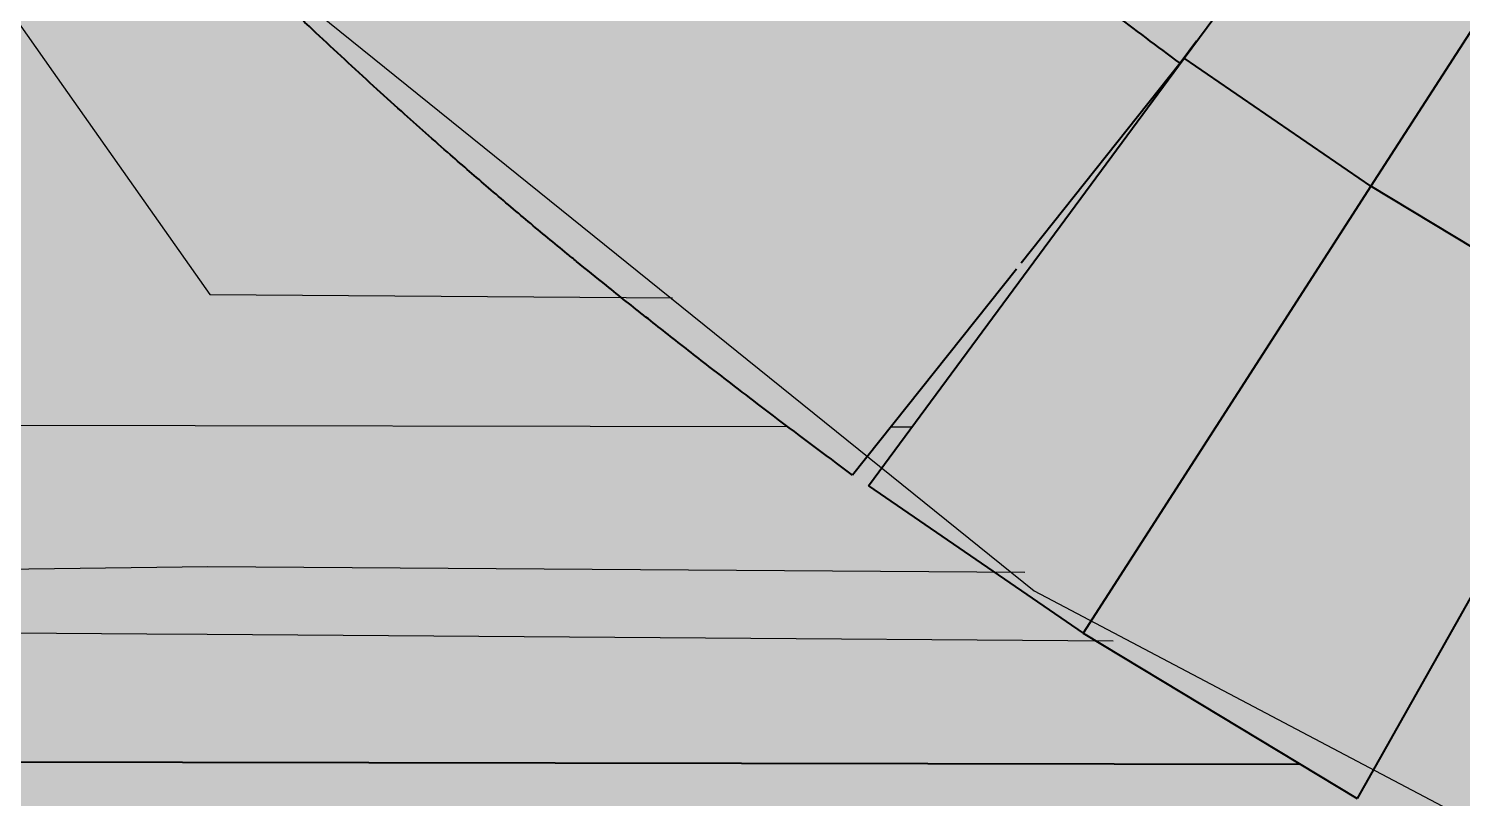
# Model space of a CAD drawing. Header units: metres. Extents: x -355 to -223, y 3 to 561.
# Drawn here: x -252.175 to -251.647, y 509.542 to 509.826 of the extents above; entities that cross this region are included whole.
import ezdxf

# ---------------------------------------------------------------- set-up
doc = ezdxf.new("R2010")
doc.units = ezdxf.units.M
for name, color, linetype, lineweight in [('A-DETL-GENF', 7, 'Continuous', 9), ('A-FLOR', 7, 'Continuous', 40), ('A-GENM', 7, 'Continuous', 25), ('S-BEAM', 7, 'Continuous', 40)]:
    doc.layers.add(name, color=color, linetype=linetype, lineweight=lineweight)

# ---------------------------------------------------------------- blocks, each defined once
blk = doc.blocks.new('T2DPAA-T2D-C3S-RW-M2D-100010_dwg-40802999-DRG-2873035 - CONSTRUCTION SEQUENCE STAGE A9')
at = {"color": 254, "lineweight": 25, "true_color": 0xe3e3e3, "flags": 128}
for points in [[(22.60082, -623.8901), (22.62581, -623.98693), (22.65079, -624.08376), (22.67578, -624.18059), (22.70076, -624.27742), (22.72574, -624.37425), (22.75073, -624.47107), (22.77571, -624.5679), (22.8007, -624.66473), (22.80624, -624.68623), (22.88949, -625.00887)], [(22.49857, -623.49381), (22.83045, -624.67998), (22.90556, -624.97107)], [(23.08371, -624.46857), (23.05584, -624.50179), (22.99156, -624.57839), (22.92728, -624.655), (22.96982, -624.81987)], [(23.10372, -624.55708), (23.05647, -624.62436), (22.89982, -624.97614), (22.81369, -625.35146), (22.80859, -625.39451), (22.8013, -625.73634), (22.80636, -625.76748)]]:
    blk.add_lwpolyline(points, dxfattribs=at)
blk = doc.blocks.new('T2DPAA-T2D-PWC-RW-M2D-100010_RoadDesign_rvt-1-DRG-2873035 - CONSTRUCTION SEQUENCE STAGE A9')
at = {"color": 254, "lineweight": 25, "true_color": 0xd0d0d0, "rotation": 75.11694444444437}
blk.add_blockref('T2DPAA-T2D-C3S-RW-M2D-100010_dwg-40802999-DRG-2873035 - CONSTRUCTION SEQUENCE STAGE A9', (-1722.33704, 648.01046), dxfattribs=at)
blk = doc.blocks.new('BR08_20_GEN_WPC_PrecastPanel_Wall__4point - BR08_20_GEN_WPC_PrecastPanel_Wall__4point-8287847-DRG-2873035 - CONSTRUCTION SEQUENCE STAGE A9')
at = {"layer": 'A-GENM', "color": 254, "true_color": 0xd1d1d1}
for p, q in [((-1113.19285, 509.68034), (-1112.53643, 509.67926)), ((-1112.49842, 509.6792), (-1112.49067, 509.67918))]:
    blk.add_line(p, q, dxfattribs=at)

msp = doc.modelspace()

# ---------------------------------------------------------------- hatches: boundary and pattern name
at = {"layer": 'A-DETL-GENF', "true_color": 0xc0c0c0, "transparency": 33554611}
h = msp.add_hatch(color=9, dxfattribs=at)
h.paths.add_polyline_path([(-275.44297, 509.17771), (-275.36953, 509.59921), (-275.93271, 509.60026), (-276.00623, 509.17824), (-275.54424, 509.1778)])
h.paths.add_polyline_path([(-251.1107, 509.32752), (-251.13851, 509.33284), (-251.25258, 509.3617), (-251.39937, 509.41048), (-251.49608, 509.449), (-251.59004, 509.49208), (-251.70684, 509.55504), (-254.9864, 509.56116), (-254.89473, 509.53741), (-254.75367, 509.51293), (-254.61108, 509.50005), (-251.13851, 509.32889)])
h.paths.add_polyline_path([(-269.90756, 544.18361), (-269.3442, 544.18361), (-269.27061, 544.60602), (-269.83387, 544.60656), (-269.89389, 544.26207)])
h.paths.add_polyline_path([(-250.56549, 544.18362), (-250.00213, 544.18362), (-249.93174, 544.58766), (-250.49501, 544.5882), (-250.56051, 544.21223)])
h = msp.add_hatch(color=9, dxfattribs=at)
h.paths.add_polyline_path([(-250.8042, 509.31241), (-250.76886, 509.51522), (-250.94131, 509.59468), (-251.10838, 509.68488), (-251.26942, 509.78546), (-251.42378, 509.89601), (-254.54464, 510.0129), (-254.66994, 510.04494), (-254.79188, 510.08804), (-254.90947, 510.14187), (-255.03332, 510.21403), (-255.12792, 510.2799), (-255.22703, 510.36299), (-255.31831, 510.45461), (-255.40104, 510.55402), (-255.47455, 510.66042), (-255.53826, 510.77297), (-255.59166, 510.89076), (-255.63591, 511.01916), (-255.66962, 511.16173), (-255.68614, 511.266), (-255.69489, 511.39504), (-255.69207, 511.52434), (-250.00213, 544.18362), (-250.56549, 544.18362), (-250.57505, 544.12873), (-250.57505, 544.12873), (-256.25418, 511.52434), (-256.26606, 511.44769), (-256.27636, 511.30489), (-256.27281, 511.13827), (-256.26079, 511.01285), (-256.23723, 510.87814), (-256.20113, 510.73959), (-256.15385, 510.60446), (-256.09569, 510.47364), (-256.02705, 510.348), (-255.94838, 510.22838), (-255.86021, 510.11559), (-255.76313, 510.01037), (-255.65778, 509.91342), (-255.54486, 509.8254), (-255.42514, 509.74689), (-255.29942, 509.67841), (-255.16711, 509.61994), (-255.01714, 509.56913), (-254.9864, 509.56116), (-251.70684, 509.55504), (-251.68601, 509.54248), (-251.58185, 509.48778), (-251.47464, 509.4393), (-251.36476, 509.39723), (-251.25258, 509.3617), (-251.1107, 509.32752), (-250.85278, 509.31481)])
h.paths.add_polyline_path([(-252.61677, 509.66146), (-252.61677, 509.66146), (-252.61089, 509.66146)])
h.paths.add_polyline_path([(-273.43781, 520.68695), (-269.3442, 544.18361), (-269.90756, 544.18361), (-274.00117, 520.68695)])
h.paths.add_polyline_path([(-269.77557, 544.11097), (-269.77559, 544.11097), (-269.77164, 544.11097)])

# ---------------------------------------------------------------- linework, layer by layer
at = {"layer": 'A-FLOR', "color": 254, "true_color": 0xdddddd}
for p, q in [((-251.7496, 509.81475), (-251.68245, 509.9057)), ((-251.59417, 509.90239), (-251.68094, 509.76763)), ((-251.74507, 509.82096), (-251.7511, 509.81289)), ((-251.86574, 509.65743), (-251.7496, 509.81475)), ((-251.7511, 509.81289), (-251.80961, 509.73932)), ((-251.68094, 509.76763), (-251.7496, 509.81475)), ((-251.68094, 509.76763), (-251.78678, 509.60323)), ((-251.59004, 509.71283), (-251.68094, 509.76763)), ((-251.81135, 509.73713), (-251.8716, 509.66138)), ((-251.59004, 509.71283), (-251.68601, 509.54248)), ((-251.86574, 509.65743), (-251.78678, 509.60323)), ((-251.78678, 509.60323), (-251.68601, 509.54248))]:
    msp.add_line(p, q, dxfattribs=at)
for points, knots in [([(-252.06902, 509.82408), (-252.07118, 509.82612), (-252.08151, 509.83589), (-252.09175, 509.84577), (-252.0998, 509.85362)], [-0.993235792, -0.993235792, -0.993235792, -0.993235792, -0.993, -0.992108424, -0.992108424, -0.992108424, -0.992108424]), ([(-252.03761, 509.7952), (-252.04102, 509.79827), (-252.05158, 509.80782), (-252.062, 509.81748), (-252.06902, 509.82408)], [-0.99436316, -0.99436316, -0.99436316, -0.99436316, -0.994, -0.993235792, -0.993235792, -0.993235792, -0.993235792]), ([(-252.00552, 509.76704), (-252.0102, 509.77106), (-252.02096, 509.78039), (-252.03162, 509.78983), (-252.03761, 509.7952)], [-0.995490528, -0.995490528, -0.995490528, -0.995490528, -0.995, -0.99436316, -0.99436316, -0.99436316, -0.99436316]), ([(-251.97317, 509.73997), (-251.9743, 509.74089), (-251.98021, 509.74572), (-251.99099, 509.75466), (-252.00065, 509.76286), (-252.00552, 509.76704)], [-0.996617896, -0.996617896, -0.996617896, -0.996617896, -0.9965, -0.996, -0.995490528, -0.995490528, -0.995490528, -0.995490528]), ([(-251.94045, 509.71385), (-251.94286, 509.71574), (-251.95016, 509.72149), (-251.96106, 509.73016), (-251.96951, 509.73699), (-251.97317, 509.73997)], [-0.997745264, -0.997745264, -0.997745264, -0.997745264, -0.9975, -0.997, -0.996617896, -0.996617896, -0.996617896, -0.996617896]), ([(-251.90656, 509.6876), (-251.91035, 509.69049), (-251.91919, 509.69726), (-251.93049, 509.70604), (-251.93794, 509.71188), (-251.94045, 509.71385)], [-0.998872632, -0.998872632, -0.998872632, -0.998872632, -0.9985, -0.998, -0.997745264, -0.997745264, -0.997745264, -0.997745264]), ([(-251.8716, 509.66138), (-251.88209, 509.66913), (-251.89376, 509.67787), (-251.90526, 509.68661), (-251.90656, 509.6876)], [-1, -1, -1, -1, -0.999, -0.998872632, -0.998872632, -0.998872632, -0.998872632])]:
    msp.add_open_spline(points, degree=3, knots=knots, dxfattribs=at)
msp.add_open_spline([(-251.7511, 509.81289), (-251.75954, 509.81912), (-251.76789, 509.82536), (-251.77611, 509.83158)], degree=3, dxfattribs=at)
at = {"layer": 'S-BEAM', "color": 254, "true_color": 0xd1d1d1}
msp.add_line((-254.9864, 509.56116), (-251.70684, 509.55504), dxfattribs=at)

# ---------------------------------------------------------------- block references
at = {"lineweight": 5}
msp.add_blockref('T2DPAA-T2D-PWC-RW-M2D-100010_RoadDesign_rvt-1-DRG-2873035 - CONSTRUCTION SEQUENCE STAGE A9', (860.641, 0), dxfattribs=at)
at = {"layer": 'A-GENM', "color": 254, "true_color": 0xd1d1d1}
msp.add_blockref('BR08_20_GEN_WPC_PrecastPanel_Wall__4point - BR08_20_GEN_WPC_PrecastPanel_Wall__4point-8287847-DRG-2873035 - CONSTRUCTION SEQUENCE STAGE A9', (860.641, 0), dxfattribs=at)

doc.saveas('drawing.dxf')
